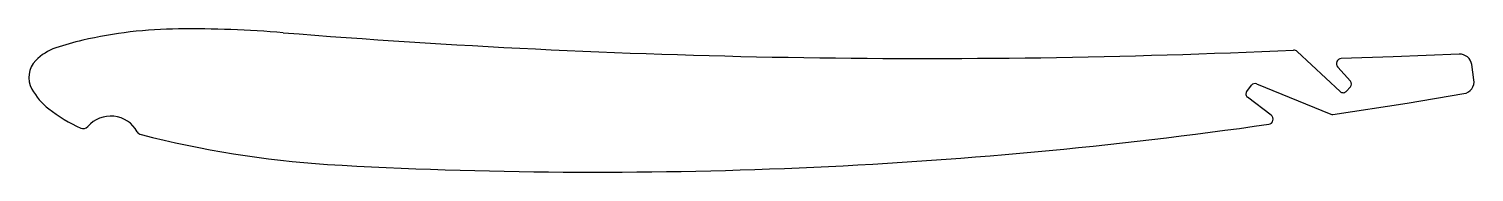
# Model space of a CAD drawing. Extents: x 1700.8 to 1771.9, y 1827.1 to 1834.1.
import ezdxf

# ---------------------------------------------------------------- set-up
doc = ezdxf.new("R2010")
doc.units = 0
doc.layers.get('0').update_dxf_attribs({"linetype": 'CONTINUOUS'})

msp = doc.modelspace()

# ---------------------------------------------------------------- linework, layer by layer
for p, q in [((1765.28, 1831.039), (1763.161, 1833.019)), ((1767.88, 1832.759), (1765.33, 1832.666)), ((1771.125, 1832.883), (1767.88, 1832.759)), ((1771.852, 1831.617), (1771.742, 1832.37)), ((1765.153, 1832.249), (1765.782, 1831.55)), ((1760.681, 1831.039), (1760.921, 1831.355)), ((1761.156, 1831.419), (1764.809, 1829.931)), ((1765.779, 1831.28), (1765.563, 1831.048)), ((1768.56, 1830.472), (1771.361, 1830.939)), ((1761.88, 1829.879), (1760.72, 1830.759)), ((1764.913, 1829.918), (1768.56, 1830.472))]:
    msp.add_line(p, q)
for centre, radius, start, end in [((1708.344, 1812.526), 21.6, 90.46308, 103.07501), ((1708.64, 1775.927), 58.2, 85.38885, 90.46308), ((1744.881, 2225.266), 392.597, 265.38885, 272.64217), ((1702.921, 1830.847), 2.472, 108.65661, 135.72475), ((1706.663, 1819.763), 14.17, 103.07501, 108.65661), ((1762.99, 1832.836), 0.25, 46.95037, 92.64217), ((1702.005, 1831.74), 1.192, 135.72475, 208.81883), ((1765.339, 1832.416), 0.25, 92.02585, 221.95032), ((1771.148, 1832.284), 0.6, 8.27937, 92.24332), ((1771.258, 1831.53), 0.6, 279.83841, 8.27938), ((1703.743, 1832.697), 3.176, 208.81883, 232.00725), ((1760.841, 1830.918), 0.2, 142.83257, 232.83259), ((1761.08, 1831.234), 0.2, 67.83242, 142.83254), ((1765.417, 1831.185), 0.2, 226.95033, 316.9504), ((1765.633, 1831.416), 0.2, 316.95042, 41.9503), ((1706.448, 1836.16), 7.571, 232.00725, 245.9226), ((1704.833, 1828.332), 1.5, 29.29513, 138.62606), ((1728.72, 2059.99), 232.913, 266.7424, 278.15622), ((1761.729, 1829.68), 0.25, 278.15622, 52.83251), ((1764.884, 1830.116), 0.2, 247.83253, 278.2018), ((1703.482, 1829.522), 0.3, 245.9226, 318.62606), ((1706.402, 1829.213), 0.3, 209.29513, 255.70767), ((1719.014, 1878.717), 51.386, 255.70767, 266.06221)]:
    msp.add_arc(centre, radius, start, end)

doc.saveas('drawing.dxf')
